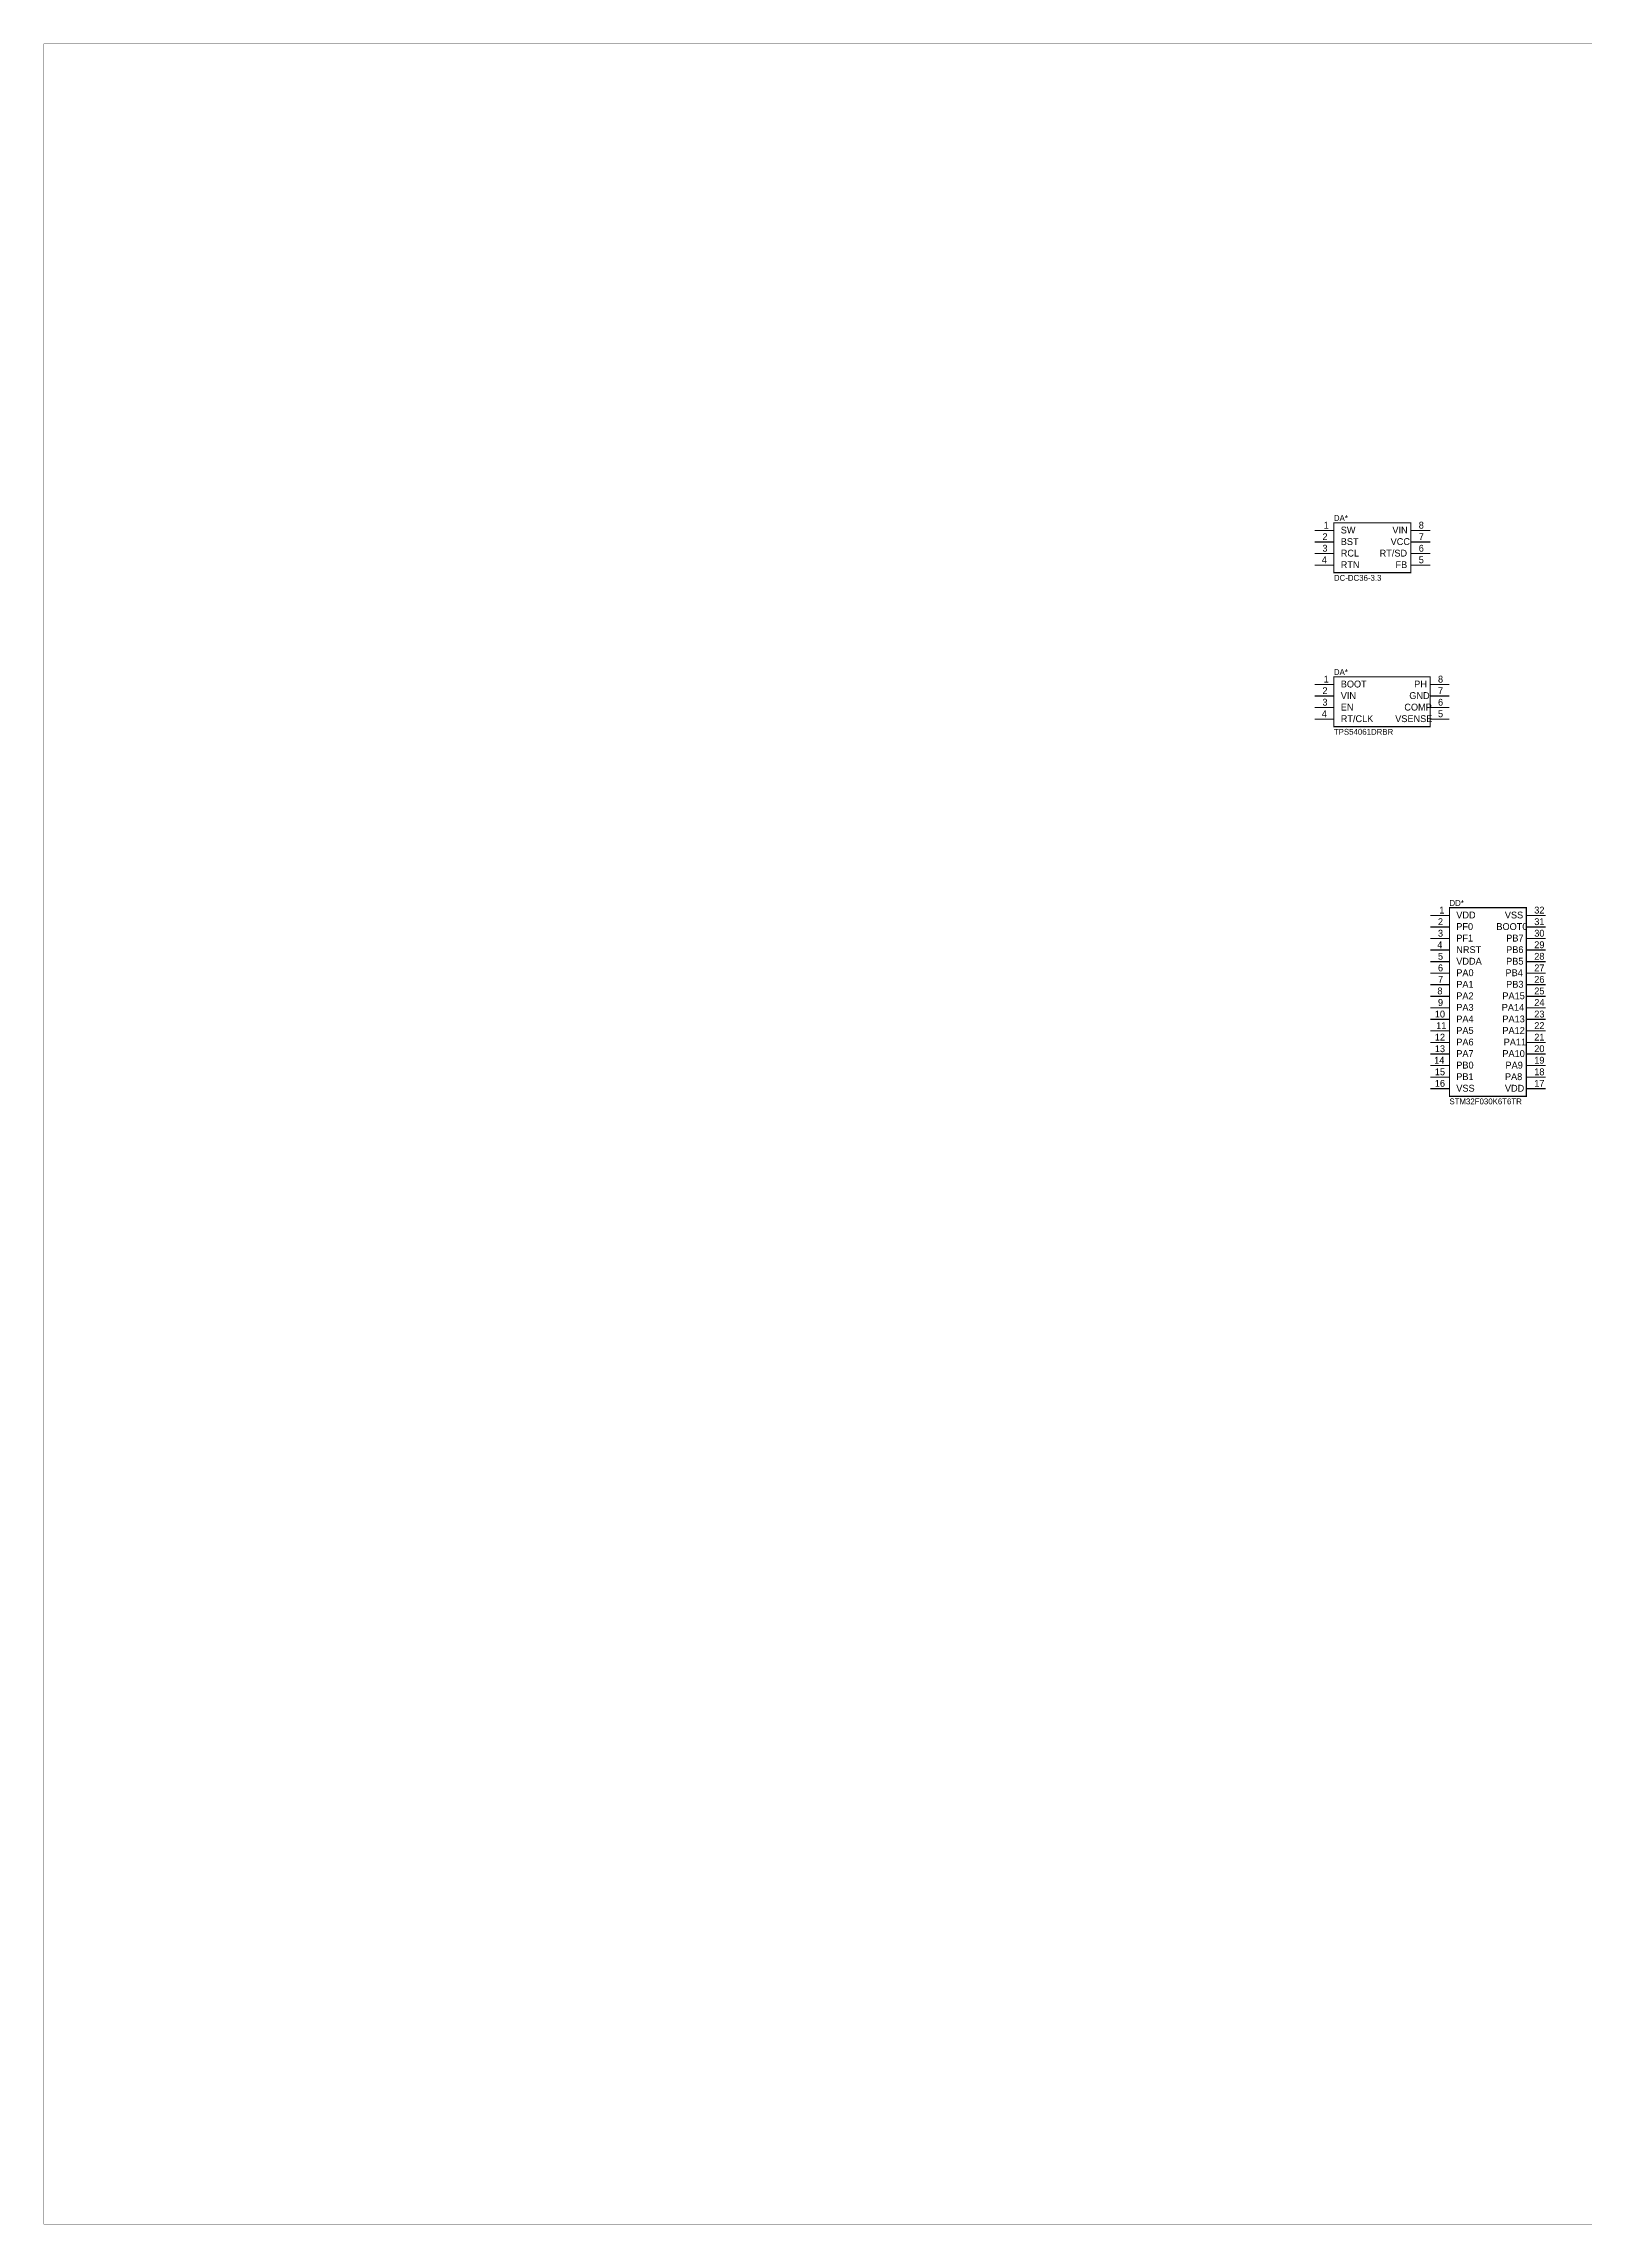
# Model space of a CAD drawing. Header units: millimetres. Extents: x 0 to 800, y 0 to 566.
# Drawn here: x 0 to 400, y 0 to 566 of the extents above; entities that cross this region are included whole.
import ezdxf

# ---------------------------------------------------------------- set-up
doc = ezdxf.new("R2010")
doc.units = ezdxf.units.MM
doc.layers.add('Sheet', color=255, linetype='Continuous')

msp = doc.modelspace()

# ---------------------------------------------------------------- linework, layer by layer
at = {"layer": 'Sheet'}
for points, const_width in [([(0, 566.42), (800.08, 566.42), (800.08, 0.02), (0, 0.02), (0, 566.42)], 0.0991), ([(335, 442), (354.98, 442), (354.98, 429.02), (335, 429.02), (335, 442)], 0.3), ([(335, 440), (330, 440)], 0.3), ([(335, 437), (330, 437)], 0.3), ([(355, 440), (360, 440)], 0.3), ([(355, 437), (360, 437)], 0.3), ([(335, 434), (330, 434)], 0.3), ([(335, 431), (330, 431)], 0.3), ([(355, 434), (360, 434)], 0.3), ([(355, 431), (360, 431)], 0.3), ([(335, 400), (330, 400)], 0.3), ([(335, 397), (330, 397)], 0.3), ([(335, 402), (359.98, 402), (359.98, 389.02), (335, 389.02), (335, 402)], 0.3), ([(360, 400), (365, 400)], 0.3), ([(360, 397), (365, 397)], 0.3), ([(335, 394), (330, 394)], 0.3), ([(335, 391), (330, 391)], 0.3), ([(360, 394), (365, 394)], 0.3), ([(360, 391), (365, 391)], 0.3), ([(365, 340), (360, 340)], 0.3), ([(365, 342), (384.98, 342), (384.98, 293.02), (365, 293.02), (365, 342)], 0.3), ([(385, 340), (390, 340)], 0.3), ([(365, 337), (360, 337)], 0.3), ([(385, 337), (390, 337)], 0.3), ([(365, 334), (360, 334)], 0.3), ([(365, 331), (360, 331)], 0.3), ([(385, 334), (390, 334)], 0.3), ([(385, 331), (390, 331)], 0.3), ([(365, 328), (360, 328)], 0.3), ([(365, 325), (360, 325)], 0.3), ([(385, 328), (390, 328)], 0.3), ([(385, 325), (390, 325)], 0.3), ([(365, 322), (360, 322)], 0.3), ([(365, 319), (360, 319)], 0.3), ([(385, 322), (390, 322)], 0.3), ([(385, 319), (390, 319)], 0.3), ([(365, 316), (360, 316)], 0.3), ([(365, 313), (360, 313)], 0.3), ([(385, 316), (390, 316)], 0.3), ([(385, 313), (390, 313)], 0.3), ([(365, 310), (360, 310)], 0.3), ([(365, 307), (360, 307)], 0.3), ([(385, 310), (390, 310)], 0.3), ([(385, 307), (390, 307)], 0.3), ([(365, 304), (360, 304)], 0.3), ([(365, 301), (360, 301)], 0.3), ([(385, 304), (390, 304)], 0.3), ([(385, 301), (390, 301)], 0.3), ([(365, 298), (360, 298)], 0.3), ([(365, 295), (360, 295)], 0.3), ([(385, 298), (390, 298)], 0.3), ([(385, 295), (390, 295)], 0.3)]:
    msp.add_lwpolyline(points, dxfattribs=dict(at, const_width=const_width))

# ---------------------------------------------------------------- texts
for s, height, p in [('1', 1.78, (332.35, 440.49)), ('DA*', 1.524, (335, 442.47)), ('8', 1.78, (357.03, 440.49)), ('3', 1.78, (332.02, 434.49)), ('2', 1.78, (332.02, 437.49)), ('SW', 1.778, (336.78, 439.22)), ('BST', 1.778, (336.78, 436.22)), ('VCC', 1.778, (349.73, 436.22)), ('VIN', 1.778, (350.19, 439.22)), ('7', 1.78, (357.03, 437.49)), ('6', 1.78, (357.03, 434.49)), ('4', 1.78, (331.85, 431.49)), ('RCL', 1.778, (336.78, 433.22)), ('RTN', 1.778, (336.78, 430.22)), ('RT/SD', 1.778, (346.87, 433.22)), ('FB', 1.778, (351, 430.22)), ('5', 1.78, (357.03, 431.49)), ('DC-DC36-3.3', 1.524, (335, 426.93)), ('1', 1.78, (332.35, 400.49)), ('DA*', 1.524, (335, 402.47)), ('8', 1.78, (362.03, 400.49)), ('2', 1.78, (332.02, 397.49)), ('VIN', 1.778, (336.78, 396.22)), ('BOOT', 1.778, (336.78, 399.22)), ('GND', 1.778, (354.58, 396.22)), ('PH', 1.778, (355.85, 399.22)), ('7', 1.78, (362.03, 397.49)), ('4', 1.78, (331.85, 391.49)), ('3', 1.78, (332.02, 394.49)), ('EN', 1.778, (336.78, 393.22)), ('RT/CLK', 1.778, (336.78, 390.22)), ('VSENSE', 1.778, (350.92, 390.22)), ('COMP', 1.778, (353.29, 393.22)), ('5', 1.78, (362.03, 391.49)), ('6', 1.78, (362.03, 394.49)), ('TPS54061DRBR', 1.524, (335, 386.93)), ('1', 1.78, (362.35, 340.49)), ('DD*', 1.524, (365, 342.47)), ('VDD', 1.778, (366.78, 339.22)), ('VSS', 1.778, (379.39, 339.22)), ('32', 1.778, (387.03, 340.49)), ('3', 1.78, (362.02, 334.49)), ('2', 1.78, (362.02, 337.49)), ('PF0', 1.778, (366.78, 336.22)), ('PF1', 1.778, (366.78, 333.22)), ('BOOT0', 1.778, (377.19, 336.22)), ('PB7', 1.778, (379.75, 333.22)), ('31', 1.778, (387.03, 337.49)), ('30', 1.778, (387.03, 334.49)), ('4', 1.78, (361.85, 331.49)), ('5', 1.78, (362.02, 328.49)), ('VDDA', 1.778, (366.78, 327.22)), ('NRST', 1.778, (366.78, 330.22)), ('PB6', 1.778, (379.73, 330.22)), ('PB5', 1.778, (379.73, 327.22)), ('29', 1.778, (387.03, 331.49)), ('28', 1.778, (387.03, 328.49)), ('6', 1.78, (362.02, 325.49)), ('7', 1.78, (362.04, 322.49)), ('PA0', 1.778, (366.78, 324.22)), ('PA1', 1.778, (366.78, 321.22)), ('PB4', 1.778, (379.56, 324.22)), ('PB3', 1.778, (379.73, 321.22)), ('27', 1.778, (387.03, 325.49)), ('26', 1.778, (387.03, 322.49)), ('8', 1.78, (361.87, 319.49)), ('9', 1.78, (362.02, 316.49)), ('PA2', 1.778, (366.78, 318.22)), ('PA15', 1.778, (378.75, 318.22)), ('25', 1.778, (387.03, 319.49)), ('24', 1.778, (387.03, 316.49)), ('10', 1.778, (361.21, 313.49)), ('11', 1.778, (361.55, 310.49)), ('PA3', 1.778, (366.78, 315.22)), ('PA4', 1.778, (366.78, 312.22)), ('PA14', 1.778, (378.58, 315.22)), ('PA13', 1.778, (378.75, 312.22)), ('23', 1.778, (387.03, 313.49)), ('22', 1.778, (387.03, 310.49)), ('12', 1.778, (361.21, 307.49)), ('13', 1.778, (361.21, 304.49)), ('PA5', 1.778, (366.78, 309.22)), ('PA6', 1.778, (366.78, 306.22)), ('PA12', 1.778, (378.75, 309.22)), ('PA11', 1.778, (379.09, 306.22)), ('21', 1.778, (387.03, 307.49)), ('20', 1.778, (387.03, 304.49)), ('14', 1.778, (361.04, 301.49)), ('15', 1.778, (361.21, 298.49)), ('PA7', 1.778, (366.78, 303.22)), ('PB0', 1.778, (366.78, 300.22)), ('PA10', 1.778, (378.75, 303.22)), ('PA9', 1.778, (379.56, 300.22)), ('19', 1.778, (387.03, 301.49)), ('18', 1.778, (387.03, 298.49)), ('16', 1.778, (361.21, 295.49)), ('VSS', 1.778, (366.78, 294.22)), ('PB1', 1.778, (366.78, 297.22)), ('VDD', 1.778, (379.41, 294.22)), ('PA8', 1.778, (379.41, 297.22)), ('17', 1.778, (387.03, 295.49)), ('STM32F030K6T6TR', 1.524, (365, 290.93))]:
    msp.add_text(s, height=height, dxfattribs=at).set_placement(p)

doc.saveas('drawing.dxf')
